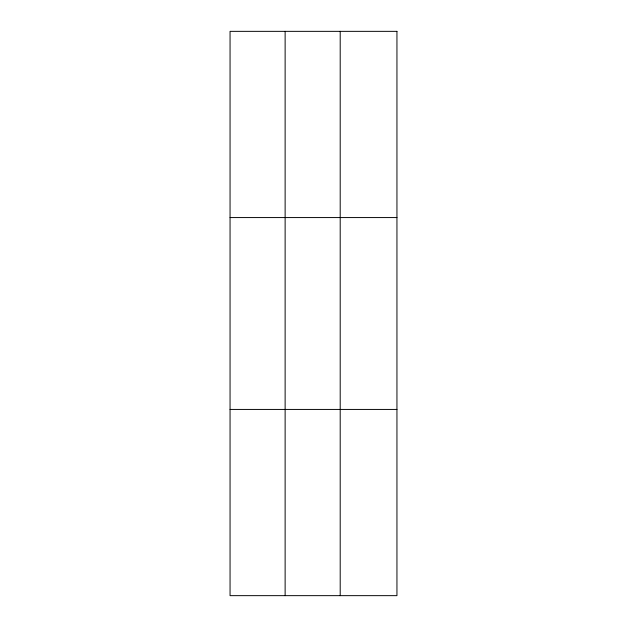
<?xml version="1.0" encoding="UTF-8"?>
<svg xmlns="http://www.w3.org/2000/svg" width="627" height="627" viewBox="0 0 627 627"><rect width="100%" height="100%" fill="white"/><g stroke="black" fill="none" stroke-linecap="round" stroke-linejoin="round"><path stroke-width="0.94" d="M340.202 31.35L340.202 595.65M230.054 217.569L396.946 217.569M230.054 409.431L396.946 409.431M285.128 31.35L285.128 595.65M396.946 31.35L396.946 595.65L230.054 595.65L230.054 31.35L396.946 31.35"/></g></svg>
